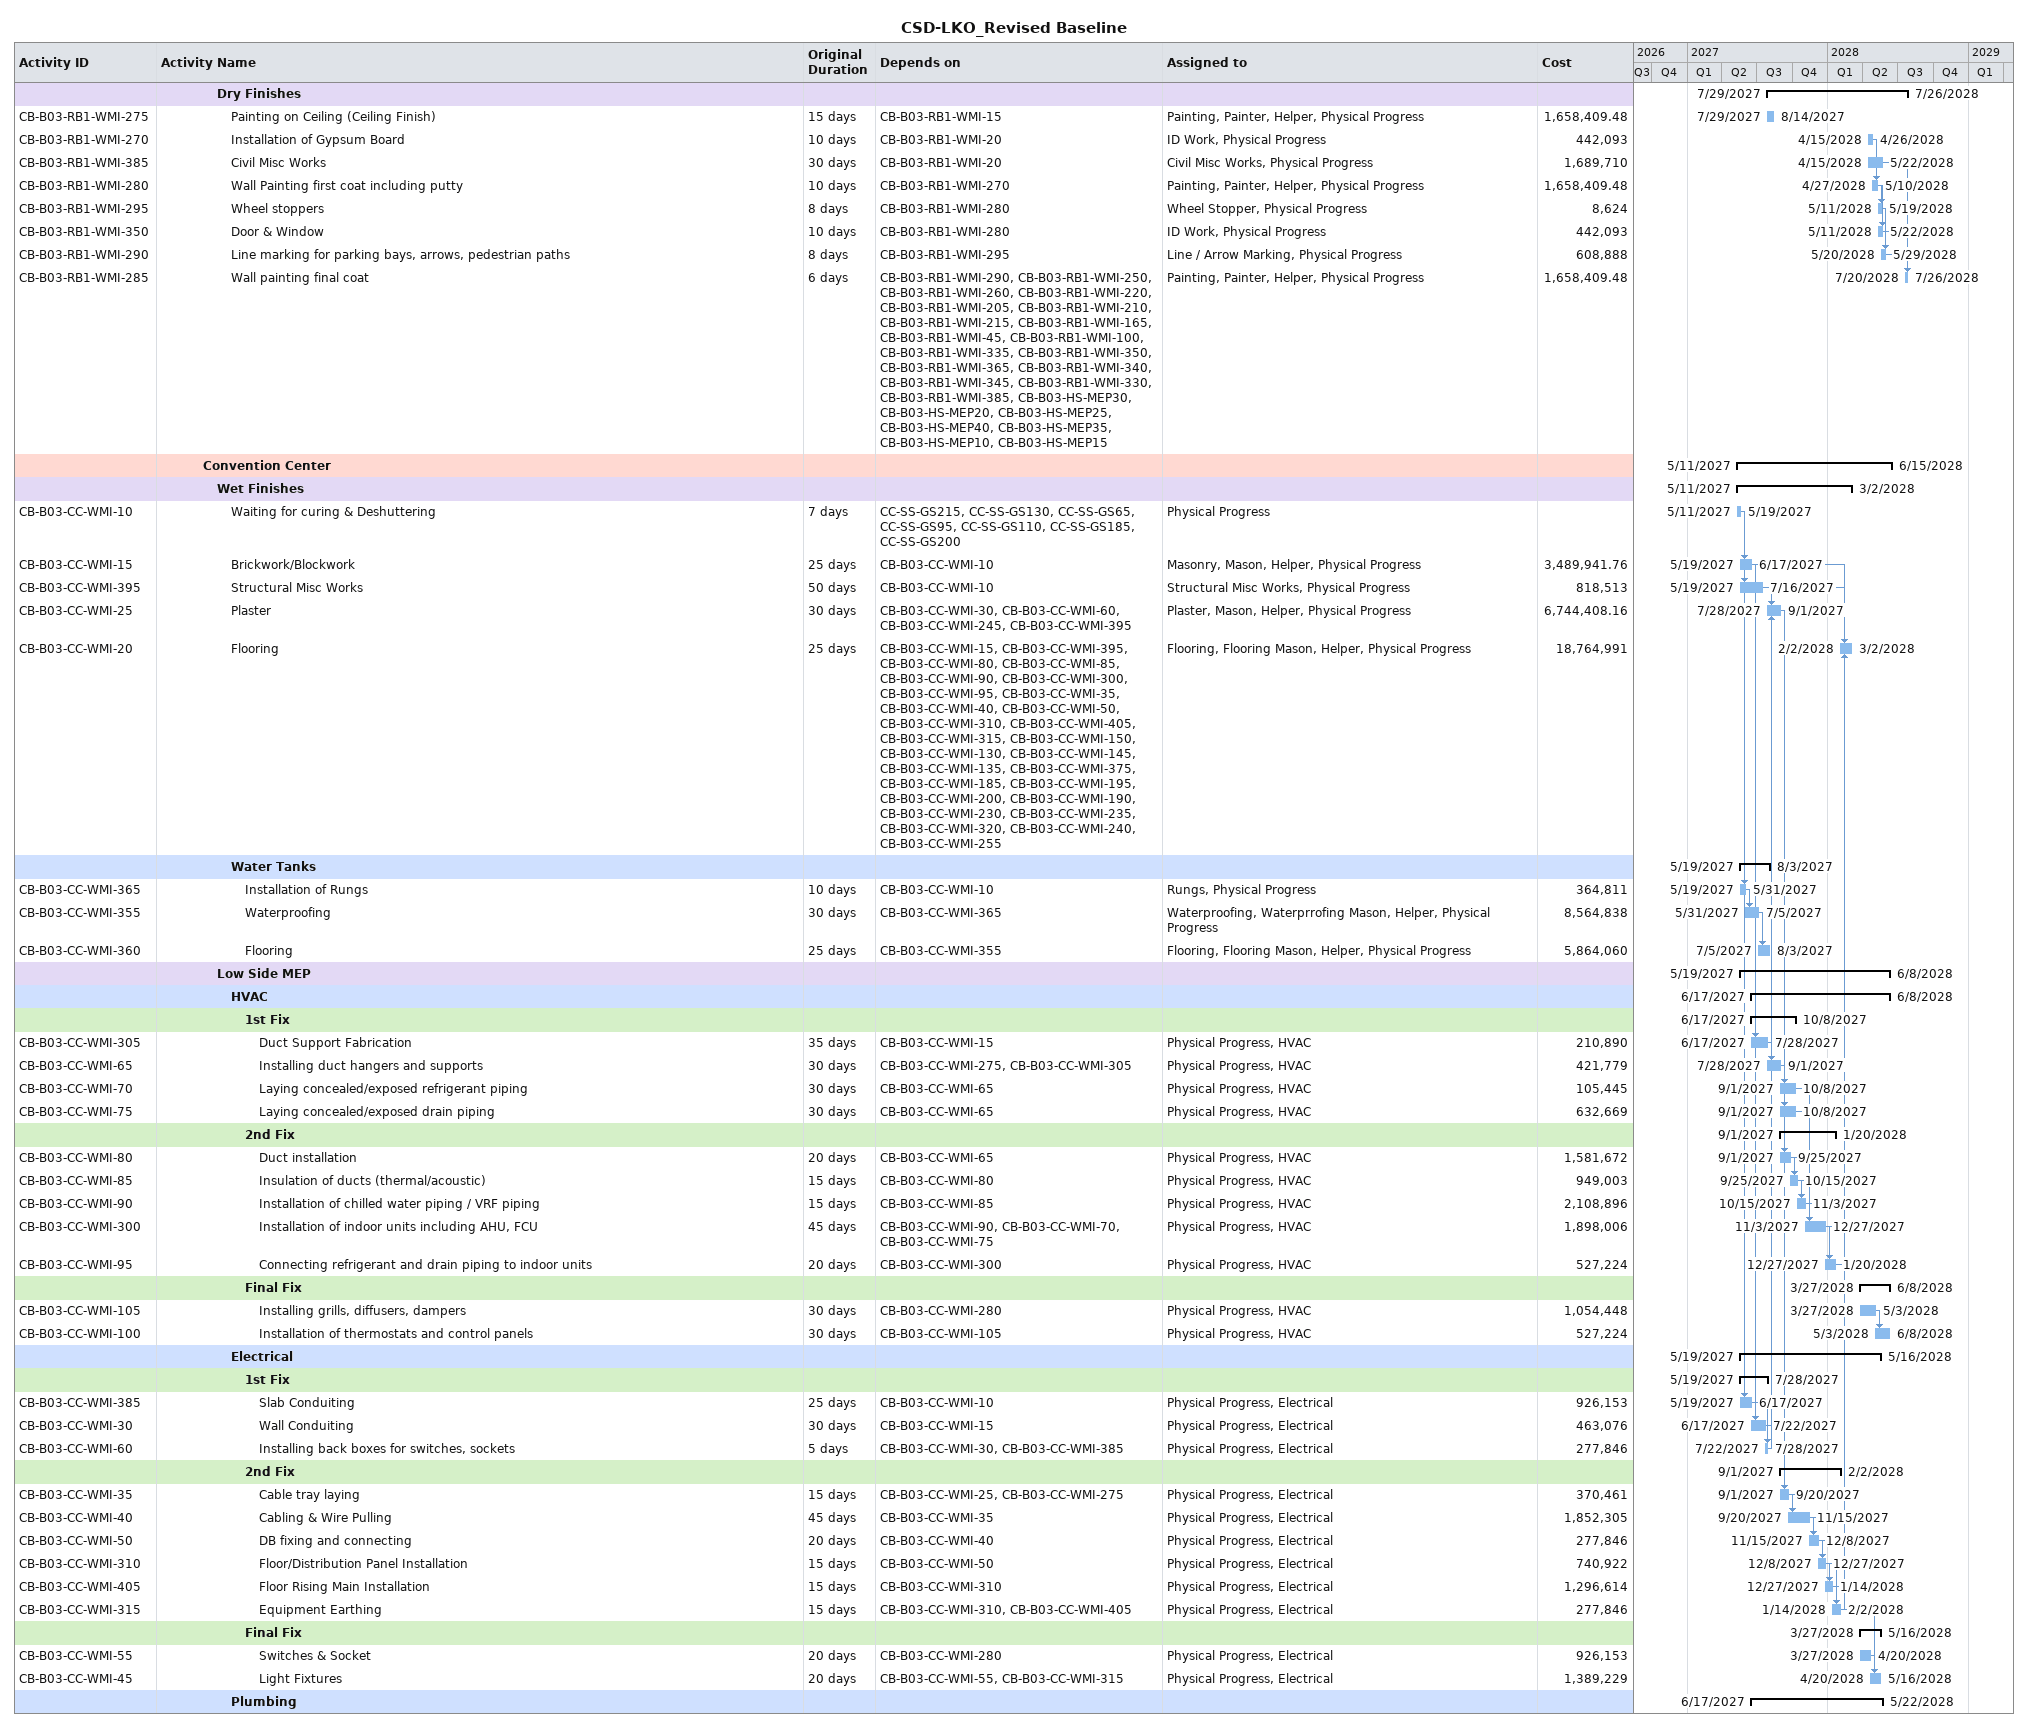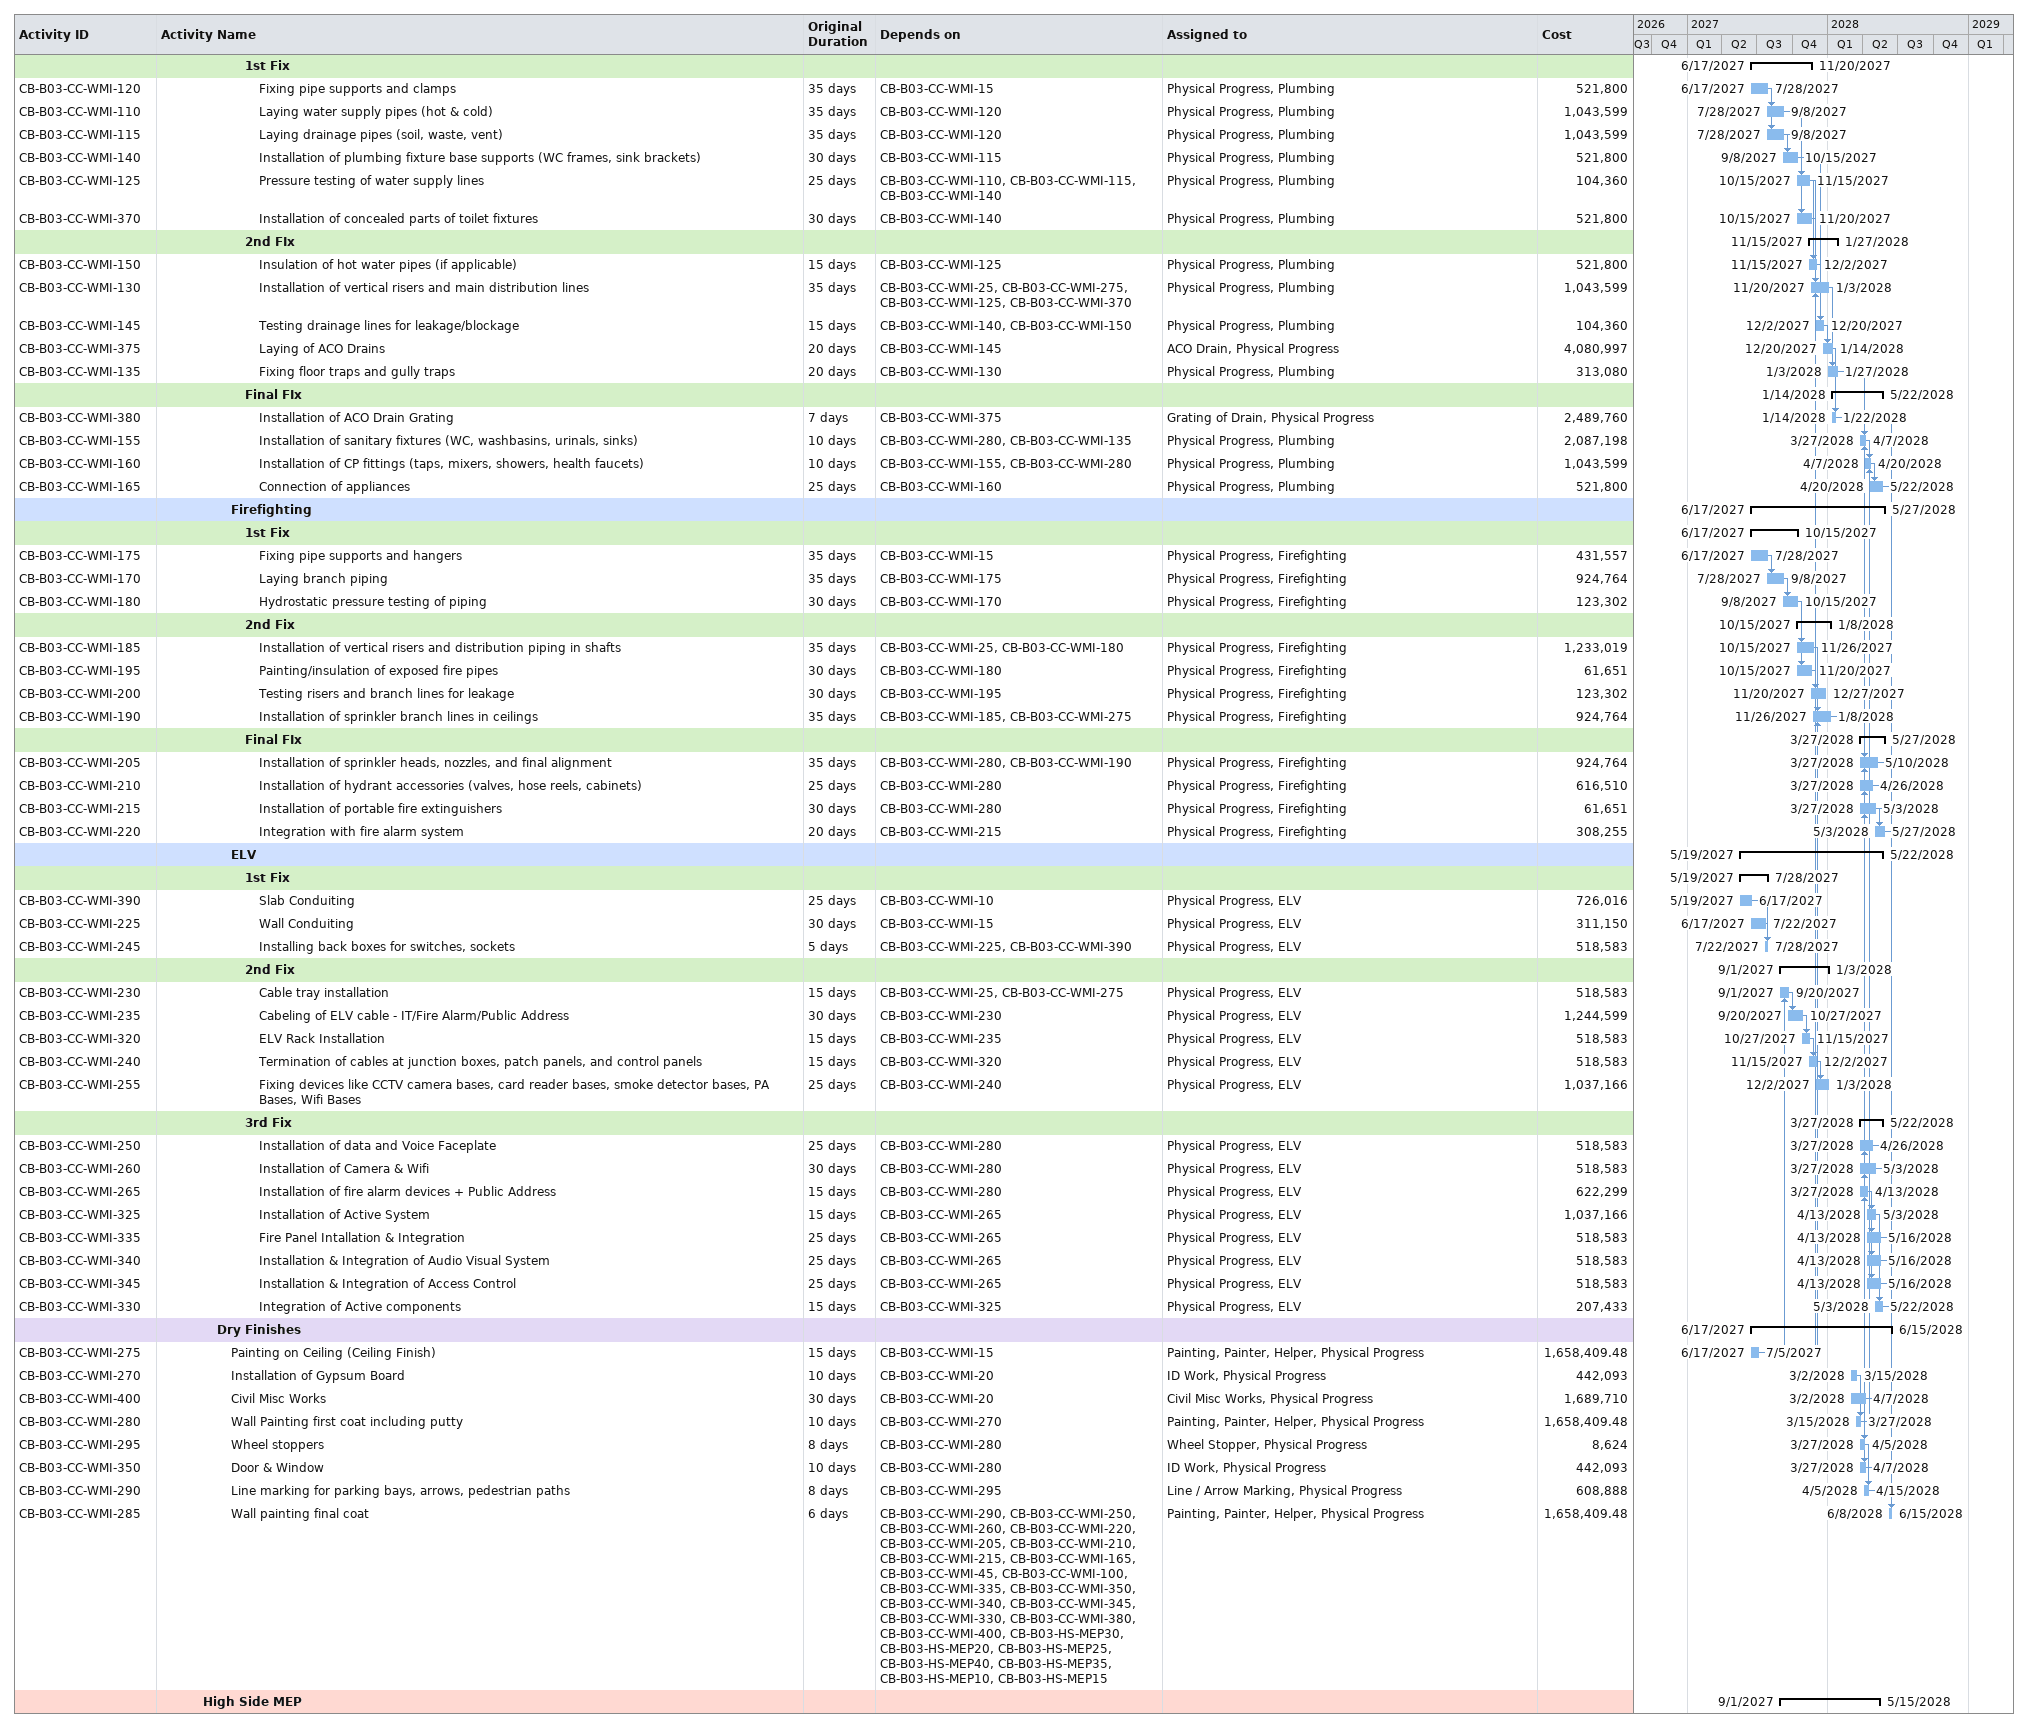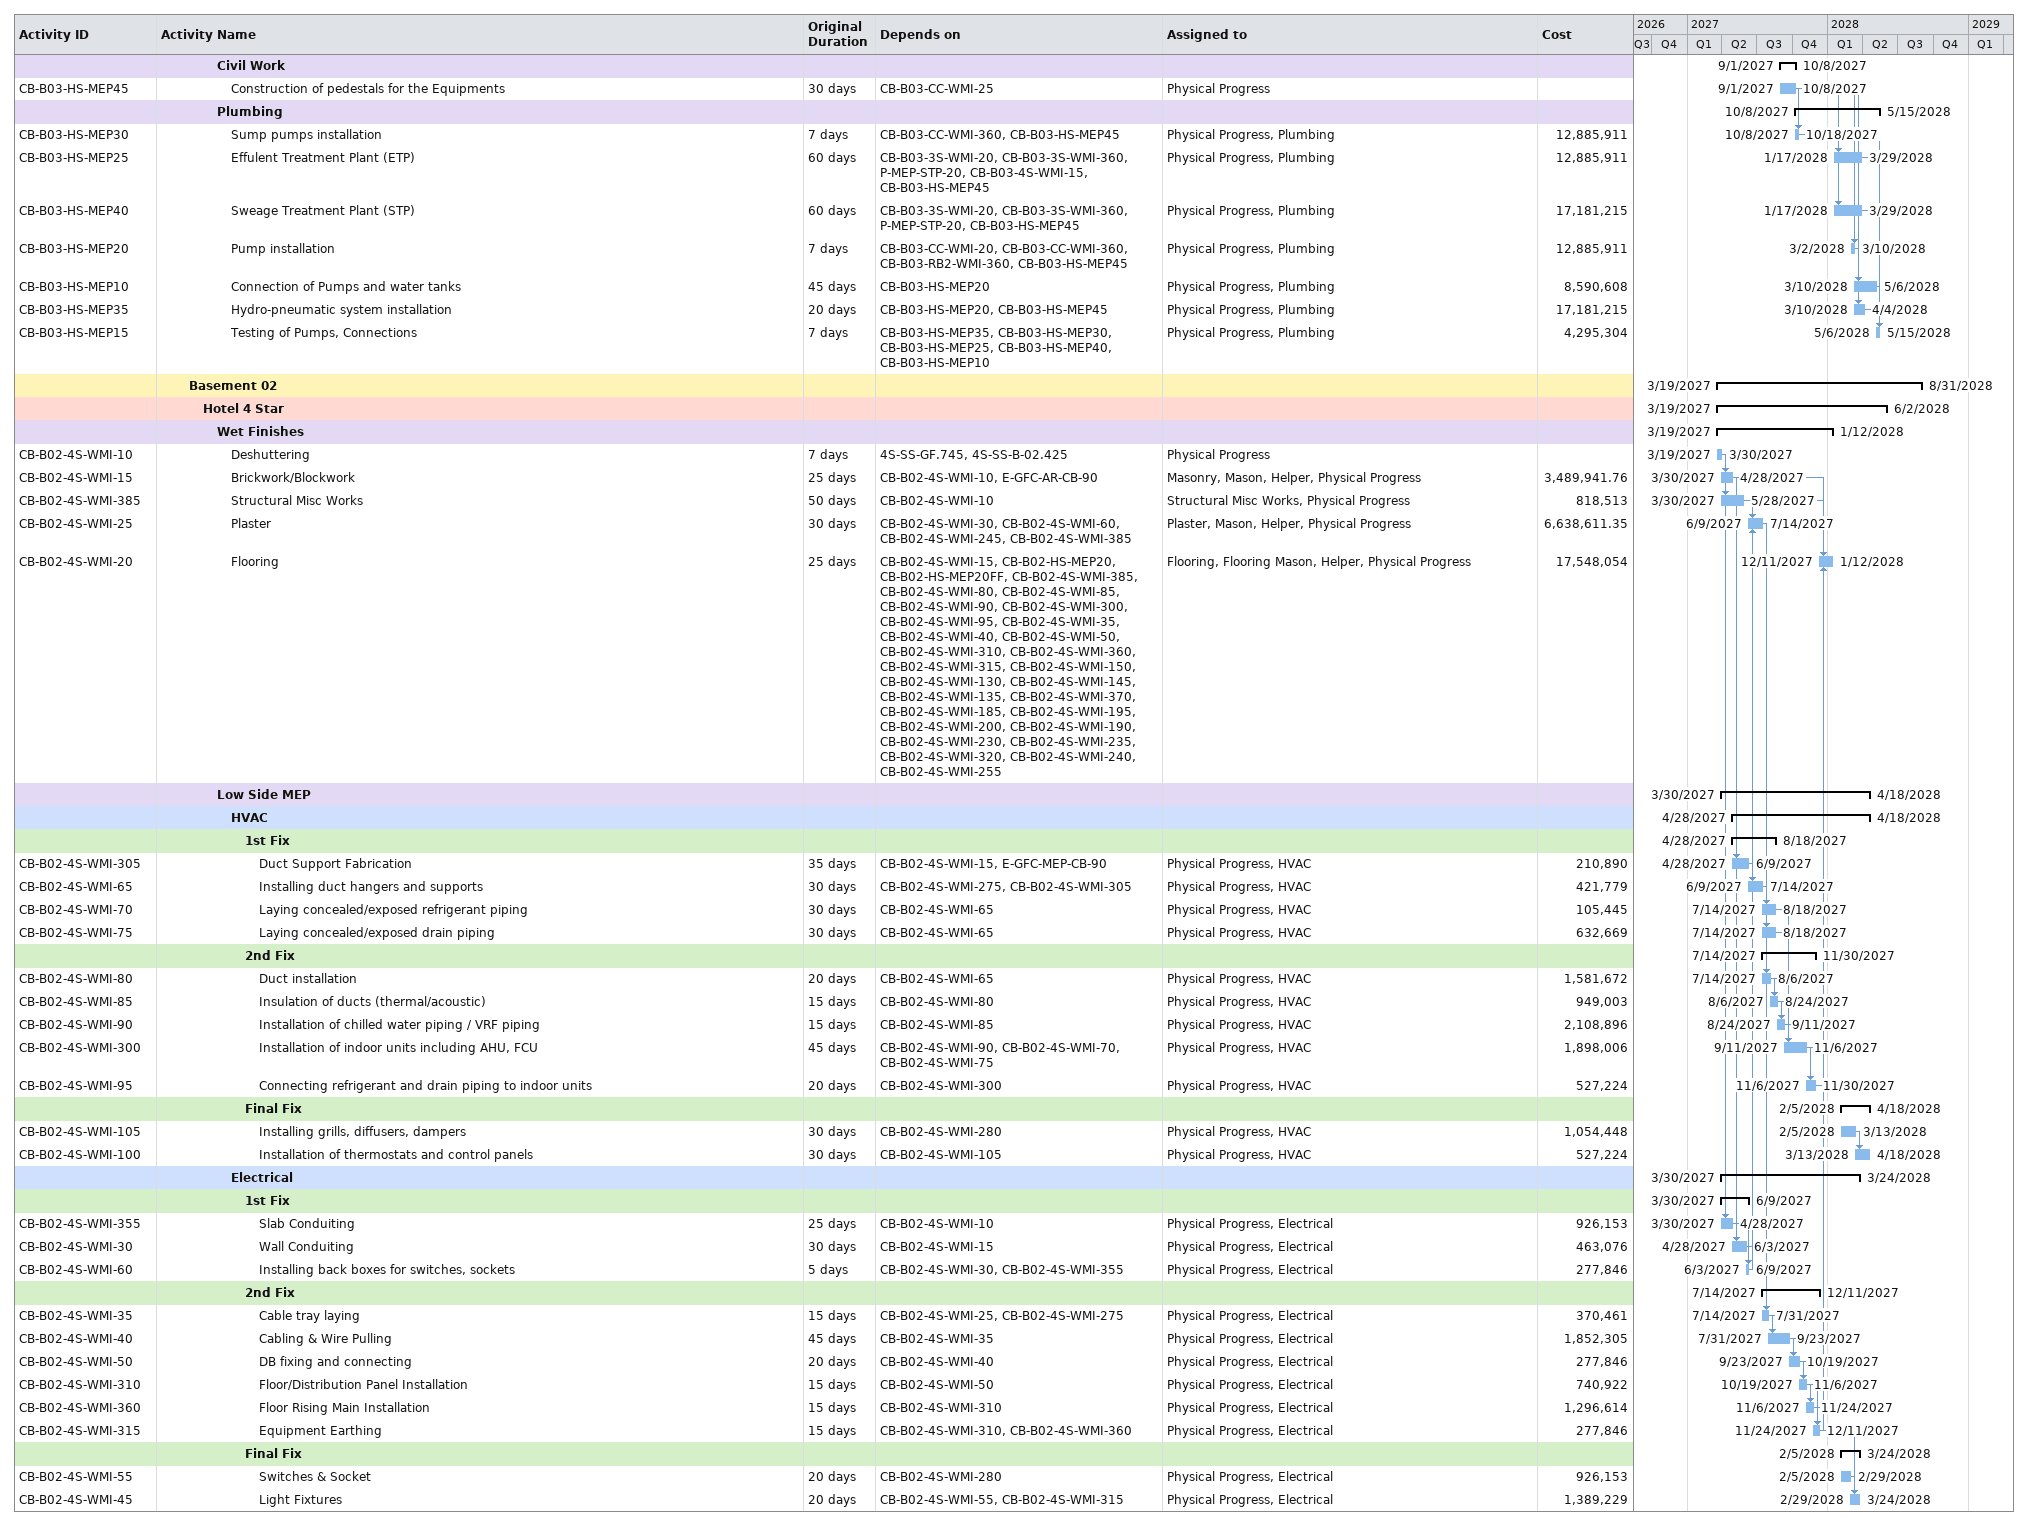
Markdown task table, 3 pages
CSD-LKO_Revised Baseline

| ID | Level | Task | Original duration | Start | Finish | Predecessors | Resources | Cost |
|---|---|---|---|---|---|---|---|---|
|  | 5 | **Dry Finishes** |  | 2027-07-29 | 2028-07-26 |  |  |  |
| CB-B03-RB1-WMI-275 | 6 | Painting on Ceiling (Ceiling Finish) | 15d | 2027-07-29 | 2027-08-14 | CB-B03-RB1-WMI-15 | Painting, Painter, Helper, Physical Progress | 1658409.48 |
| CB-B03-RB1-WMI-270 | 6 | Installation of Gypsum Board | 10d | 2028-04-15 | 2028-04-26 | CB-B03-RB1-WMI-20 | ID Work, Physical Progress | 442093 |
| CB-B03-RB1-WMI-385 | 6 | Civil Misc Works | 30d | 2028-04-15 | 2028-05-22 | CB-B03-RB1-WMI-20 | Civil Misc Works, Physical Progress | 1689710 |
| CB-B03-RB1-WMI-280 | 6 | Wall Painting first coat including putty | 10d | 2028-04-27 | 2028-05-10 | CB-B03-RB1-WMI-270 | Painting, Painter, Helper, Physical Progress | 1658409.48 |
| CB-B03-RB1-WMI-295 | 6 | Wheel stoppers | 8d | 2028-05-11 | 2028-05-19 | CB-B03-RB1-WMI-280 | Wheel Stopper, Physical Progress | 8624 |
| CB-B03-RB1-WMI-350 | 6 | Door & Window | 10d | 2028-05-11 | 2028-05-22 | CB-B03-RB1-WMI-280 | ID Work, Physical Progress | 442093 |
| CB-B03-RB1-WMI-290 | 6 | Line marking for parking bays, arrows, pedestrian paths | 8d | 2028-05-20 | 2028-05-29 | CB-B03-RB1-WMI-295 | Line / Arrow Marking, Physical Progress | 608888 |
| CB-B03-RB1-WMI-285 | 6 | Wall painting final coat | 6d | 2028-07-20 | 2028-07-26 | CB-B03-RB1-WMI-290, CB-B03-RB1-WMI-250, CB-B03-RB1-WMI-260, CB-B03-RB1-WMI-220, CB-B03-RB1-WMI-205, CB-B03-RB1-WMI-210, CB-B03-RB1-WMI-215, CB-B03-RB1-WMI-165, CB-B03-RB1-WMI-45, CB-B03-RB1-WMI-100, CB-B03-RB1-WMI-335, CB-B03-RB1-WMI-350, CB-B03-RB1-WMI-365, CB-B03-RB1-WMI-340, CB-B03-RB1-WMI-345, CB-B03-RB1-WMI-330, CB-B03-RB1-WMI-385, CB-B03-HS-MEP30, CB-B03-HS-MEP20, CB-B03-HS-MEP25, CB-B03-HS-MEP40, CB-B03-HS-MEP35, CB-B03-HS-MEP10, CB-B03-HS-MEP15 | Painting, Painter, Helper, Physical Progress | 1658409.48 |
|  | 4 | **Convention Center** |  | 2027-05-11 | 2028-06-15 |  |  |  |
|  | 5 | **Wet Finishes** |  | 2027-05-11 | 2028-03-02 |  |  |  |
| CB-B03-CC-WMI-10 | 6 | Waiting for curing & Deshuttering | 7d | 2027-05-11 | 2027-05-19 | CC-SS-GS215, CC-SS-GS130, CC-SS-GS65, CC-SS-GS95, CC-SS-GS110, CC-SS-GS185, CC-SS-GS200 | Physical Progress |  |
| CB-B03-CC-WMI-15 | 6 | Brickwork/Blockwork | 25d | 2027-05-19 | 2027-06-17 | CB-B03-CC-WMI-10 | Masonry, Mason, Helper, Physical Progress | 3489941.76 |
| CB-B03-CC-WMI-395 | 6 | Structural Misc Works | 50d | 2027-05-19 | 2027-07-16 | CB-B03-CC-WMI-10 | Structural Misc Works, Physical Progress | 818513 |
| CB-B03-CC-WMI-25 | 6 | Plaster | 30d | 2027-07-28 | 2027-09-01 | CB-B03-CC-WMI-30, CB-B03-CC-WMI-60, CB-B03-CC-WMI-245, CB-B03-CC-WMI-395 | Plaster, Mason, Helper, Physical Progress | 6744408.16 |
| CB-B03-CC-WMI-20 | 6 | Flooring | 25d | 2028-02-02 | 2028-03-02 | CB-B03-CC-WMI-15, CB-B03-CC-WMI-395, CB-B03-CC-WMI-80, CB-B03-CC-WMI-85, CB-B03-CC-WMI-90, CB-B03-CC-WMI-300, CB-B03-CC-WMI-95, CB-B03-CC-WMI-35, CB-B03-CC-WMI-40, CB-B03-CC-WMI-50, CB-B03-CC-WMI-310, CB-B03-CC-WMI-405, CB-B03-CC-WMI-315, CB-B03-CC-WMI-150, CB-B03-CC-WMI-130, CB-B03-CC-WMI-145, CB-B03-CC-WMI-135, CB-B03-CC-WMI-375, CB-B03-CC-WMI-185, CB-B03-CC-WMI-195, CB-B03-CC-WMI-200, CB-B03-CC-WMI-190, CB-B03-CC-WMI-230, CB-B03-CC-WMI-235, CB-B03-CC-WMI-320, CB-B03-CC-WMI-240, CB-B03-CC-WMI-255 | Flooring, Flooring Mason, Helper, Physical Progress | 18764991 |
|  | 6 | **Water Tanks** |  | 2027-05-19 | 2027-08-03 |  |  |  |
| CB-B03-CC-WMI-365 | 7 | Installation of Rungs | 10d | 2027-05-19 | 2027-05-31 | CB-B03-CC-WMI-10 | Rungs, Physical Progress | 364811 |
| CB-B03-CC-WMI-355 | 7 | Waterproofing | 30d | 2027-05-31 | 2027-07-05 | CB-B03-CC-WMI-365 | Waterproofing, Waterprrofing Mason, Helper, Physical Progress | 8564838 |
| CB-B03-CC-WMI-360 | 7 | Flooring | 25d | 2027-07-05 | 2027-08-03 | CB-B03-CC-WMI-355 | Flooring, Flooring Mason, Helper, Physical Progress | 5864060 |
|  | 5 | **Low Side MEP** |  | 2027-05-19 | 2028-06-08 |  |  |  |
|  | 6 | **HVAC** |  | 2027-06-17 | 2028-06-08 |  |  |  |
|  | 7 | **1st Fix** |  | 2027-06-17 | 2027-10-08 |  |  |  |
| CB-B03-CC-WMI-305 | 8 | Duct Support Fabrication | 35d | 2027-06-17 | 2027-07-28 | CB-B03-CC-WMI-15 | Physical Progress, HVAC | 210890 |
| CB-B03-CC-WMI-65 | 8 | Installing duct hangers and supports | 30d | 2027-07-28 | 2027-09-01 | CB-B03-CC-WMI-275, CB-B03-CC-WMI-305 | Physical Progress, HVAC | 421779 |
| CB-B03-CC-WMI-70 | 8 | Laying concealed/exposed refrigerant piping | 30d | 2027-09-01 | 2027-10-08 | CB-B03-CC-WMI-65 | Physical Progress, HVAC | 105445 |
| CB-B03-CC-WMI-75 | 8 | Laying concealed/exposed drain piping | 30d | 2027-09-01 | 2027-10-08 | CB-B03-CC-WMI-65 | Physical Progress, HVAC | 632669 |
|  | 7 | **2nd Fix** |  | 2027-09-01 | 2028-01-20 |  |  |  |
| CB-B03-CC-WMI-80 | 8 | Duct installation | 20d | 2027-09-01 | 2027-09-25 | CB-B03-CC-WMI-65 | Physical Progress, HVAC | 1581672 |
| CB-B03-CC-WMI-85 | 8 | Insulation of ducts (thermal/acoustic) | 15d | 2027-09-25 | 2027-10-15 | CB-B03-CC-WMI-80 | Physical Progress, HVAC | 949003 |
| CB-B03-CC-WMI-90 | 8 | Installation of chilled water piping / VRF piping | 15d | 2027-10-15 | 2027-11-03 | CB-B03-CC-WMI-85 | Physical Progress, HVAC | 2108896 |
| CB-B03-CC-WMI-300 | 8 | Installation of indoor units including AHU, FCU | 45d | 2027-11-03 | 2027-12-27 | CB-B03-CC-WMI-90, CB-B03-CC-WMI-70, CB-B03-CC-WMI-75 | Physical Progress, HVAC | 1898006 |
| CB-B03-CC-WMI-95 | 8 | Connecting refrigerant and drain piping to indoor units | 20d | 2027-12-27 | 2028-01-20 | CB-B03-CC-WMI-300 | Physical Progress, HVAC | 527224 |
|  | 7 | **Final Fix** |  | 2028-03-27 | 2028-06-08 |  |  |  |
| CB-B03-CC-WMI-105 | 8 | Installing grills, diffusers, dampers | 30d | 2028-03-27 | 2028-05-03 | CB-B03-CC-WMI-280 | Physical Progress, HVAC | 1054448 |
| CB-B03-CC-WMI-100 | 8 | Installation of thermostats and control panels | 30d | 2028-05-03 | 2028-06-08 | CB-B03-CC-WMI-105 | Physical Progress, HVAC | 527224 |
|  | 6 | **Electrical** |  | 2027-05-19 | 2028-05-16 |  |  |  |
|  | 7 | **1st Fix** |  | 2027-05-19 | 2027-07-28 |  |  |  |
| CB-B03-CC-WMI-385 | 8 | Slab Conduiting | 25d | 2027-05-19 | 2027-06-17 | CB-B03-CC-WMI-10 | Physical Progress, Electrical | 926153 |
| CB-B03-CC-WMI-30 | 8 | Wall Conduiting | 30d | 2027-06-17 | 2027-07-22 | CB-B03-CC-WMI-15 | Physical Progress, Electrical | 463076 |
| CB-B03-CC-WMI-60 | 8 | Installing back boxes for switches, sockets | 5d | 2027-07-22 | 2027-07-28 | CB-B03-CC-WMI-30, CB-B03-CC-WMI-385 | Physical Progress, Electrical | 277846 |
|  | 7 | **2nd Fix** |  | 2027-09-01 | 2028-02-02 |  |  |  |
| CB-B03-CC-WMI-35 | 8 | Cable tray laying | 15d | 2027-09-01 | 2027-09-20 | CB-B03-CC-WMI-25, CB-B03-CC-WMI-275 | Physical Progress, Electrical | 370461 |
| CB-B03-CC-WMI-40 | 8 | Cabling & Wire Pulling | 45d | 2027-09-20 | 2027-11-15 | CB-B03-CC-WMI-35 | Physical Progress, Electrical | 1852305 |
| CB-B03-CC-WMI-50 | 8 | DB fixing and connecting | 20d | 2027-11-15 | 2027-12-08 | CB-B03-CC-WMI-40 | Physical Progress, Electrical | 277846 |
| CB-B03-CC-WMI-310 | 8 | Floor/Distribution Panel Installation | 15d | 2027-12-08 | 2027-12-27 | CB-B03-CC-WMI-50 | Physical Progress, Electrical | 740922 |
| CB-B03-CC-WMI-405 | 8 | Floor Rising Main Installation | 15d | 2027-12-27 | 2028-01-14 | CB-B03-CC-WMI-310 | Physical Progress, Electrical | 1296614 |
| CB-B03-CC-WMI-315 | 8 | Equipment Earthing | 15d | 2028-01-14 | 2028-02-02 | CB-B03-CC-WMI-310, CB-B03-CC-WMI-405 | Physical Progress, Electrical | 277846 |
|  | 7 | **Final Fix** |  | 2028-03-27 | 2028-05-16 |  |  |  |
| CB-B03-CC-WMI-55 | 8 | Switches & Socket | 20d | 2028-03-27 | 2028-04-20 | CB-B03-CC-WMI-280 | Physical Progress, Electrical | 926153 |
| CB-B03-CC-WMI-45 | 8 | Light Fixtures | 20d | 2028-04-20 | 2028-05-16 | CB-B03-CC-WMI-55, CB-B03-CC-WMI-315 | Physical Progress, Electrical | 1389229 |
|  | 6 | **Plumbing** |  | 2027-06-17 | 2028-05-22 |  |  |  |
|  | 7 | **1st Fix** |  | 2027-06-17 | 2027-11-20 |  |  |  |
| CB-B03-CC-WMI-120 | 8 | Fixing pipe supports and clamps | 35d | 2027-06-17 | 2027-07-28 | CB-B03-CC-WMI-15 | Physical Progress, Plumbing | 521800 |
| CB-B03-CC-WMI-110 | 8 | Laying water supply pipes (hot & cold) | 35d | 2027-07-28 | 2027-09-08 | CB-B03-CC-WMI-120 | Physical Progress, Plumbing | 1043599 |
| CB-B03-CC-WMI-115 | 8 | Laying drainage pipes (soil, waste, vent) | 35d | 2027-07-28 | 2027-09-08 | CB-B03-CC-WMI-120 | Physical Progress, Plumbing | 1043599 |
| CB-B03-CC-WMI-140 | 8 | Installation of plumbing fixture base supports (WC frames, sink brackets) | 30d | 2027-09-08 | 2027-10-15 | CB-B03-CC-WMI-115 | Physical Progress, Plumbing | 521800 |
| CB-B03-CC-WMI-125 | 8 | Pressure testing of water supply lines | 25d | 2027-10-15 | 2027-11-15 | CB-B03-CC-WMI-110, CB-B03-CC-WMI-115, CB-B03-CC-WMI-140 | Physical Progress, Plumbing | 104360 |
| CB-B03-CC-WMI-370 | 8 | Installation of concealed parts of toilet fixtures | 30d | 2027-10-15 | 2027-11-20 | CB-B03-CC-WMI-140 | Physical Progress, Plumbing | 521800 |
|  | 7 | **2nd FIx** |  | 2027-11-15 | 2028-01-27 |  |  |  |
| CB-B03-CC-WMI-150 | 8 | Insulation of hot water pipes (if applicable) | 15d | 2027-11-15 | 2027-12-02 | CB-B03-CC-WMI-125 | Physical Progress, Plumbing | 521800 |
| CB-B03-CC-WMI-130 | 8 | Installation of vertical risers and main distribution lines | 35d | 2027-11-20 | 2028-01-03 | CB-B03-CC-WMI-25, CB-B03-CC-WMI-275, CB-B03-CC-WMI-125, CB-B03-CC-WMI-370 | Physical Progress, Plumbing | 1043599 |
| CB-B03-CC-WMI-145 | 8 | Testing drainage lines for leakage/blockage | 15d | 2027-12-02 | 2027-12-20 | CB-B03-CC-WMI-140, CB-B03-CC-WMI-150 | Physical Progress, Plumbing | 104360 |
| CB-B03-CC-WMI-375 | 8 | Laying of ACO Drains | 20d | 2027-12-20 | 2028-01-14 | CB-B03-CC-WMI-145 | ACO Drain, Physical Progress | 4080997 |
| CB-B03-CC-WMI-135 | 8 | Fixing floor traps and gully traps | 20d | 2028-01-03 | 2028-01-27 | CB-B03-CC-WMI-130 | Physical Progress, Plumbing | 313080 |
|  | 7 | **Final FIx** |  | 2028-01-14 | 2028-05-22 |  |  |  |
| CB-B03-CC-WMI-380 | 8 | Installation of ACO Drain Grating | 7d | 2028-01-14 | 2028-01-22 | CB-B03-CC-WMI-375 | Grating of Drain, Physical Progress | 2489760 |
| CB-B03-CC-WMI-155 | 8 | Installation of sanitary fixtures (WC, washbasins, urinals, sinks) | 10d | 2028-03-27 | 2028-04-07 | CB-B03-CC-WMI-280, CB-B03-CC-WMI-135 | Physical Progress, Plumbing | 2087198 |
| CB-B03-CC-WMI-160 | 8 | Installation of CP fittings (taps, mixers, showers, health faucets) | 10d | 2028-04-07 | 2028-04-20 | CB-B03-CC-WMI-155, CB-B03-CC-WMI-280 | Physical Progress, Plumbing | 1043599 |
| CB-B03-CC-WMI-165 | 8 | Connection of appliances | 25d | 2028-04-20 | 2028-05-22 | CB-B03-CC-WMI-160 | Physical Progress, Plumbing | 521800 |
|  | 6 | **Firefighting** |  | 2027-06-17 | 2028-05-27 |  |  |  |
|  | 7 | **1st Fix** |  | 2027-06-17 | 2027-10-15 |  |  |  |
| CB-B03-CC-WMI-175 | 8 | Fixing pipe supports and hangers | 35d | 2027-06-17 | 2027-07-28 | CB-B03-CC-WMI-15 | Physical Progress, Firefighting | 431557 |
| CB-B03-CC-WMI-170 | 8 | Laying branch piping | 35d | 2027-07-28 | 2027-09-08 | CB-B03-CC-WMI-175 | Physical Progress, Firefighting | 924764 |
| CB-B03-CC-WMI-180 | 8 | Hydrostatic pressure testing of piping | 30d | 2027-09-08 | 2027-10-15 | CB-B03-CC-WMI-170 | Physical Progress, Firefighting | 123302 |
|  | 7 | **2nd Fix** |  | 2027-10-15 | 2028-01-08 |  |  |  |
| CB-B03-CC-WMI-185 | 8 | Installation of vertical risers and distribution piping in shafts | 35d | 2027-10-15 | 2027-11-26 | CB-B03-CC-WMI-25, CB-B03-CC-WMI-180 | Physical Progress, Firefighting | 1233019 |
| CB-B03-CC-WMI-195 | 8 | Painting/insulation of exposed fire pipes | 30d | 2027-10-15 | 2027-11-20 | CB-B03-CC-WMI-180 | Physical Progress, Firefighting | 61651 |
| CB-B03-CC-WMI-200 | 8 | Testing risers and branch lines for leakage | 30d | 2027-11-20 | 2027-12-27 | CB-B03-CC-WMI-195 | Physical Progress, Firefighting | 123302 |
| CB-B03-CC-WMI-190 | 8 | Installation of sprinkler branch lines in ceilings | 35d | 2027-11-26 | 2028-01-08 | CB-B03-CC-WMI-185, CB-B03-CC-WMI-275 | Physical Progress, Firefighting | 924764 |
|  | 7 | **Final FIx** |  | 2028-03-27 | 2028-05-27 |  |  |  |
| CB-B03-CC-WMI-205 | 8 | Installation of sprinkler heads, nozzles, and final alignment | 35d | 2028-03-27 | 2028-05-10 | CB-B03-CC-WMI-280, CB-B03-CC-WMI-190 | Physical Progress, Firefighting | 924764 |
| CB-B03-CC-WMI-210 | 8 | Installation of hydrant accessories (valves, hose reels, cabinets) | 25d | 2028-03-27 | 2028-04-26 | CB-B03-CC-WMI-280 | Physical Progress, Firefighting | 616510 |
| CB-B03-CC-WMI-215 | 8 | Installation of portable fire extinguishers | 30d | 2028-03-27 | 2028-05-03 | CB-B03-CC-WMI-280 | Physical Progress, Firefighting | 61651 |
| CB-B03-CC-WMI-220 | 8 | Integration with fire alarm system | 20d | 2028-05-03 | 2028-05-27 | CB-B03-CC-WMI-215 | Physical Progress, Firefighting | 308255 |
|  | 6 | **ELV** |  | 2027-05-19 | 2028-05-22 |  |  |  |
|  | 7 | **1st Fix** |  | 2027-05-19 | 2027-07-28 |  |  |  |
| CB-B03-CC-WMI-390 | 8 | Slab Conduiting | 25d | 2027-05-19 | 2027-06-17 | CB-B03-CC-WMI-10 | Physical Progress, ELV | 726016 |
| CB-B03-CC-WMI-225 | 8 | Wall Conduiting | 30d | 2027-06-17 | 2027-07-22 | CB-B03-CC-WMI-15 | Physical Progress, ELV | 311150 |
| CB-B03-CC-WMI-245 | 8 | Installing back boxes for switches, sockets | 5d | 2027-07-22 | 2027-07-28 | CB-B03-CC-WMI-225, CB-B03-CC-WMI-390 | Physical Progress, ELV | 518583 |
|  | 7 | **2nd Fix** |  | 2027-09-01 | 2028-01-03 |  |  |  |
| CB-B03-CC-WMI-230 | 8 | Cable tray installation | 15d | 2027-09-01 | 2027-09-20 | CB-B03-CC-WMI-25, CB-B03-CC-WMI-275 | Physical Progress, ELV | 518583 |
| CB-B03-CC-WMI-235 | 8 | Cabeling of ELV cable - IT/Fire Alarm/Public Address | 30d | 2027-09-20 | 2027-10-27 | CB-B03-CC-WMI-230 | Physical Progress, ELV | 1244599 |
| CB-B03-CC-WMI-320 | 8 | ELV Rack Installation | 15d | 2027-10-27 | 2027-11-15 | CB-B03-CC-WMI-235 | Physical Progress, ELV | 518583 |
| CB-B03-CC-WMI-240 | 8 | Termination of cables at junction boxes, patch panels, and control panels | 15d | 2027-11-15 | 2027-12-02 | CB-B03-CC-WMI-320 | Physical Progress, ELV | 518583 |
| CB-B03-CC-WMI-255 | 8 | Fixing devices like CCTV camera bases, card reader bases, smoke detector bases, PA Bases, Wifi Bases | 25d | 2027-12-02 | 2028-01-03 | CB-B03-CC-WMI-240 | Physical Progress, ELV | 1037166 |
|  | 7 | **3rd Fix** |  | 2028-03-27 | 2028-05-22 |  |  |  |
| CB-B03-CC-WMI-250 | 8 | Installation of data and Voice Faceplate | 25d | 2028-03-27 | 2028-04-26 | CB-B03-CC-WMI-280 | Physical Progress, ELV | 518583 |
| CB-B03-CC-WMI-260 | 8 | Installation of Camera & Wifi | 30d | 2028-03-27 | 2028-05-03 | CB-B03-CC-WMI-280 | Physical Progress, ELV | 518583 |
| CB-B03-CC-WMI-265 | 8 | Installation of fire alarm devices + Public Address | 15d | 2028-03-27 | 2028-04-13 | CB-B03-CC-WMI-280 | Physical Progress, ELV | 622299 |
| CB-B03-CC-WMI-325 | 8 | Installation of Active System | 15d | 2028-04-13 | 2028-05-03 | CB-B03-CC-WMI-265 | Physical Progress, ELV | 1037166 |
| CB-B03-CC-WMI-335 | 8 | Fire Panel Intallation & Integration | 25d | 2028-04-13 | 2028-05-16 | CB-B03-CC-WMI-265 | Physical Progress, ELV | 518583 |
| CB-B03-CC-WMI-340 | 8 | Installation & Integration of Audio Visual System | 25d | 2028-04-13 | 2028-05-16 | CB-B03-CC-WMI-265 | Physical Progress, ELV | 518583 |
| CB-B03-CC-WMI-345 | 8 | Installation & Integration of Access Control | 25d | 2028-04-13 | 2028-05-16 | CB-B03-CC-WMI-265 | Physical Progress, ELV | 518583 |
| CB-B03-CC-WMI-330 | 8 | Integration of Active components | 15d | 2028-05-03 | 2028-05-22 | CB-B03-CC-WMI-325 | Physical Progress, ELV | 207433 |
|  | 5 | **Dry Finishes** |  | 2027-06-17 | 2028-06-15 |  |  |  |
| CB-B03-CC-WMI-275 | 6 | Painting on Ceiling (Ceiling Finish) | 15d | 2027-06-17 | 2027-07-05 | CB-B03-CC-WMI-15 | Painting, Painter, Helper, Physical Progress | 1658409.48 |
| CB-B03-CC-WMI-270 | 6 | Installation of Gypsum Board | 10d | 2028-03-02 | 2028-03-15 | CB-B03-CC-WMI-20 | ID Work, Physical Progress | 442093 |
| CB-B03-CC-WMI-400 | 6 | Civil Misc Works | 30d | 2028-03-02 | 2028-04-07 | CB-B03-CC-WMI-20 | Civil Misc Works, Physical Progress | 1689710 |
| CB-B03-CC-WMI-280 | 6 | Wall Painting first coat including putty | 10d | 2028-03-15 | 2028-03-27 | CB-B03-CC-WMI-270 | Painting, Painter, Helper, Physical Progress | 1658409.48 |
| CB-B03-CC-WMI-295 | 6 | Wheel stoppers | 8d | 2028-03-27 | 2028-04-05 | CB-B03-CC-WMI-280 | Wheel Stopper, Physical Progress | 8624 |
| CB-B03-CC-WMI-350 | 6 | Door & Window | 10d | 2028-03-27 | 2028-04-07 | CB-B03-CC-WMI-280 | ID Work, Physical Progress | 442093 |
| CB-B03-CC-WMI-290 | 6 | Line marking for parking bays, arrows, pedestrian paths | 8d | 2028-04-05 | 2028-04-15 | CB-B03-CC-WMI-295 | Line / Arrow Marking, Physical Progress | 608888 |
| CB-B03-CC-WMI-285 | 6 | Wall painting final coat | 6d | 2028-06-08 | 2028-06-15 | CB-B03-CC-WMI-290, CB-B03-CC-WMI-250, CB-B03-CC-WMI-260, CB-B03-CC-WMI-220, CB-B03-CC-WMI-205, CB-B03-CC-WMI-210, CB-B03-CC-WMI-215, CB-B03-CC-WMI-165, CB-B03-CC-WMI-45, CB-B03-CC-WMI-100, CB-B03-CC-WMI-335, CB-B03-CC-WMI-350, CB-B03-CC-WMI-340, CB-B03-CC-WMI-345, CB-B03-CC-WMI-330, CB-B03-CC-WMI-380, CB-B03-CC-WMI-400, CB-B03-HS-MEP30, CB-B03-HS-MEP20, CB-B03-HS-MEP25, CB-B03-HS-MEP40, CB-B03-HS-MEP35, CB-B03-HS-MEP10, CB-B03-HS-MEP15 | Painting, Painter, Helper, Physical Progress | 1658409.48 |
|  | 4 | **High Side MEP** |  | 2027-09-01 | 2028-05-15 |  |  |  |
|  | 5 | **Civil Work** |  | 2027-09-01 | 2027-10-08 |  |  |  |
| CB-B03-HS-MEP45 | 6 | Construction of pedestals for the Equipments | 30d | 2027-09-01 | 2027-10-08 | CB-B03-CC-WMI-25 | Physical Progress |  |
|  | 5 | **Plumbing** |  | 2027-10-08 | 2028-05-15 |  |  |  |
| CB-B03-HS-MEP30 | 6 | Sump pumps installation | 7d | 2027-10-08 | 2027-10-18 | CB-B03-CC-WMI-360, CB-B03-HS-MEP45 | Physical Progress, Plumbing | 12885911 |
| CB-B03-HS-MEP25 | 6 | Effulent Treatment Plant (ETP) | 60d | 2028-01-17 | 2028-03-29 | CB-B03-3S-WMI-20, CB-B03-3S-WMI-360, P-MEP-STP-20, CB-B03-4S-WMI-15, CB-B03-HS-MEP45 | Physical Progress, Plumbing | 12885911 |
| CB-B03-HS-MEP40 | 6 | Sweage Treatment Plant (STP) | 60d | 2028-01-17 | 2028-03-29 | CB-B03-3S-WMI-20, CB-B03-3S-WMI-360, P-MEP-STP-20, CB-B03-HS-MEP45 | Physical Progress, Plumbing | 17181215 |
| CB-B03-HS-MEP20 | 6 | Pump installation | 7d | 2028-03-02 | 2028-03-10 | CB-B03-CC-WMI-20, CB-B03-CC-WMI-360, CB-B03-RB2-WMI-360, CB-B03-HS-MEP45 | Physical Progress, Plumbing | 12885911 |
| CB-B03-HS-MEP10 | 6 | Connection of Pumps and water tanks | 45d | 2028-03-10 | 2028-05-06 | CB-B03-HS-MEP20 | Physical Progress, Plumbing | 8590608 |
| CB-B03-HS-MEP35 | 6 | Hydro-pneumatic system installation | 20d | 2028-03-10 | 2028-04-04 | CB-B03-HS-MEP20, CB-B03-HS-MEP45 | Physical Progress, Plumbing | 17181215 |
| CB-B03-HS-MEP15 | 6 | Testing of Pumps, Connections | 7d | 2028-05-06 | 2028-05-15 | CB-B03-HS-MEP35, CB-B03-HS-MEP30, CB-B03-HS-MEP25, CB-B03-HS-MEP40, CB-B03-HS-MEP10 | Physical Progress, Plumbing | 4295304 |
|  | 3 | **Basement 02** |  | 2027-03-19 | 2028-08-31 |  |  |  |
|  | 4 | **Hotel 4 Star** |  | 2027-03-19 | 2028-06-02 |  |  |  |
|  | 5 | **Wet Finishes** |  | 2027-03-19 | 2028-01-12 |  |  |  |
| CB-B02-4S-WMI-10 | 6 | Deshuttering | 7d | 2027-03-19 | 2027-03-30 | 4S-SS-GF.745, 4S-SS-B-02.425 | Physical Progress |  |
| CB-B02-4S-WMI-15 | 6 | Brickwork/Blockwork | 25d | 2027-03-30 | 2027-04-28 | CB-B02-4S-WMI-10, E-GFC-AR-CB-90 | Masonry, Mason, Helper, Physical Progress | 3489941.76 |
| CB-B02-4S-WMI-385 | 6 | Structural Misc Works | 50d | 2027-03-30 | 2027-05-28 | CB-B02-4S-WMI-10 | Structural Misc Works, Physical Progress | 818513 |
| CB-B02-4S-WMI-25 | 6 | Plaster | 30d | 2027-06-09 | 2027-07-14 | CB-B02-4S-WMI-30, CB-B02-4S-WMI-60, CB-B02-4S-WMI-245, CB-B02-4S-WMI-385 | Plaster, Mason, Helper, Physical Progress | 6638611.35 |
| CB-B02-4S-WMI-20 | 6 | Flooring | 25d | 2027-12-11 | 2028-01-12 | CB-B02-4S-WMI-15, CB-B02-HS-MEP20, CB-B02-HS-MEP20FF, CB-B02-4S-WMI-385, CB-B02-4S-WMI-80, CB-B02-4S-WMI-85, CB-B02-4S-WMI-90, CB-B02-4S-WMI-300, CB-B02-4S-WMI-95, CB-B02-4S-WMI-35, CB-B02-4S-WMI-40, CB-B02-4S-WMI-50, CB-B02-4S-WMI-310, CB-B02-4S-WMI-360, CB-B02-4S-WMI-315, CB-B02-4S-WMI-150, CB-B02-4S-WMI-130, CB-B02-4S-WMI-145, CB-B02-4S-WMI-135, CB-B02-4S-WMI-370, CB-B02-4S-WMI-185, CB-B02-4S-WMI-195, CB-B02-4S-WMI-200, CB-B02-4S-WMI-190, CB-B02-4S-WMI-230, CB-B02-4S-WMI-235, CB-B02-4S-WMI-320, CB-B02-4S-WMI-240, CB-B02-4S-WMI-255 | Flooring, Flooring Mason, Helper, Physical Progress | 17548054 |
|  | 5 | **Low Side MEP** |  | 2027-03-30 | 2028-04-18 |  |  |  |
|  | 6 | **HVAC** |  | 2027-04-28 | 2028-04-18 |  |  |  |
|  | 7 | **1st Fix** |  | 2027-04-28 | 2027-08-18 |  |  |  |
| CB-B02-4S-WMI-305 | 8 | Duct Support Fabrication | 35d | 2027-04-28 | 2027-06-09 | CB-B02-4S-WMI-15, E-GFC-MEP-CB-90 | Physical Progress, HVAC | 210890 |
| CB-B02-4S-WMI-65 | 8 | Installing duct hangers and supports | 30d | 2027-06-09 | 2027-07-14 | CB-B02-4S-WMI-275, CB-B02-4S-WMI-305 | Physical Progress, HVAC | 421779 |
| CB-B02-4S-WMI-70 | 8 | Laying concealed/exposed refrigerant piping | 30d | 2027-07-14 | 2027-08-18 | CB-B02-4S-WMI-65 | Physical Progress, HVAC | 105445 |
| CB-B02-4S-WMI-75 | 8 | Laying concealed/exposed drain piping | 30d | 2027-07-14 | 2027-08-18 | CB-B02-4S-WMI-65 | Physical Progress, HVAC | 632669 |
|  | 7 | **2nd Fix** |  | 2027-07-14 | 2027-11-30 |  |  |  |
| CB-B02-4S-WMI-80 | 8 | Duct installation | 20d | 2027-07-14 | 2027-08-06 | CB-B02-4S-WMI-65 | Physical Progress, HVAC | 1581672 |
| CB-B02-4S-WMI-85 | 8 | Insulation of ducts (thermal/acoustic) | 15d | 2027-08-06 | 2027-08-24 | CB-B02-4S-WMI-80 | Physical Progress, HVAC | 949003 |
| CB-B02-4S-WMI-90 | 8 | Installation of chilled water piping / VRF piping | 15d | 2027-08-24 | 2027-09-11 | CB-B02-4S-WMI-85 | Physical Progress, HVAC | 2108896 |
| CB-B02-4S-WMI-300 | 8 | Installation of indoor units including AHU, FCU | 45d | 2027-09-11 | 2027-11-06 | CB-B02-4S-WMI-90, CB-B02-4S-WMI-70, CB-B02-4S-WMI-75 | Physical Progress, HVAC | 1898006 |
| CB-B02-4S-WMI-95 | 8 | Connecting refrigerant and drain piping to indoor units | 20d | 2027-11-06 | 2027-11-30 | CB-B02-4S-WMI-300 | Physical Progress, HVAC | 527224 |
|  | 7 | **Final Fix** |  | 2028-02-05 | 2028-04-18 |  |  |  |
| CB-B02-4S-WMI-105 | 8 | Installing grills, diffusers, dampers | 30d | 2028-02-05 | 2028-03-13 | CB-B02-4S-WMI-280 | Physical Progress, HVAC | 1054448 |
| CB-B02-4S-WMI-100 | 8 | Installation of thermostats and control panels | 30d | 2028-03-13 | 2028-04-18 | CB-B02-4S-WMI-105 | Physical Progress, HVAC | 527224 |
|  | 6 | **Electrical** |  | 2027-03-30 | 2028-03-24 |  |  |  |
|  | 7 | **1st Fix** |  | 2027-03-30 | 2027-06-09 |  |  |  |
| CB-B02-4S-WMI-355 | 8 | Slab Conduiting | 25d | 2027-03-30 | 2027-04-28 | CB-B02-4S-WMI-10 | Physical Progress, Electrical | 926153 |
| CB-B02-4S-WMI-30 | 8 | Wall Conduiting | 30d | 2027-04-28 | 2027-06-03 | CB-B02-4S-WMI-15 | Physical Progress, Electrical | 463076 |
| CB-B02-4S-WMI-60 | 8 | Installing back boxes for switches, sockets | 5d | 2027-06-03 | 2027-06-09 | CB-B02-4S-WMI-30, CB-B02-4S-WMI-355 | Physical Progress, Electrical | 277846 |
|  | 7 | **2nd Fix** |  | 2027-07-14 | 2027-12-11 |  |  |  |
| CB-B02-4S-WMI-35 | 8 | Cable tray laying | 15d | 2027-07-14 | 2027-07-31 | CB-B02-4S-WMI-25, CB-B02-4S-WMI-275 | Physical Progress, Electrical | 370461 |
| CB-B02-4S-WMI-40 | 8 | Cabling & Wire Pulling | 45d | 2027-07-31 | 2027-09-23 | CB-B02-4S-WMI-35 | Physical Progress, Electrical | 1852305 |
| CB-B02-4S-WMI-50 | 8 | DB fixing and connecting | 20d | 2027-09-23 | 2027-10-19 | CB-B02-4S-WMI-40 | Physical Progress, Electrical | 277846 |
| CB-B02-4S-WMI-310 | 8 | Floor/Distribution Panel Installation | 15d | 2027-10-19 | 2027-11-06 | CB-B02-4S-WMI-50 | Physical Progress, Electrical | 740922 |
| CB-B02-4S-WMI-360 | 8 | Floor Rising Main Installation | 15d | 2027-11-06 | 2027-11-24 | CB-B02-4S-WMI-310 | Physical Progress, Electrical | 1296614 |
| CB-B02-4S-WMI-315 | 8 | Equipment Earthing | 15d | 2027-11-24 | 2027-12-11 | CB-B02-4S-WMI-310, CB-B02-4S-WMI-360 | Physical Progress, Electrical | 277846 |
|  | 7 | **Final Fix** |  | 2028-02-05 | 2028-03-24 |  |  |  |
| CB-B02-4S-WMI-55 | 8 | Switches & Socket | 20d | 2028-02-05 | 2028-02-29 | CB-B02-4S-WMI-280 | Physical Progress, Electrical | 926153 |
| CB-B02-4S-WMI-45 | 8 | Light Fixtures | 20d | 2028-02-29 | 2028-03-24 | CB-B02-4S-WMI-55, CB-B02-4S-WMI-315 | Physical Progress, Electrical | 1389229 |
